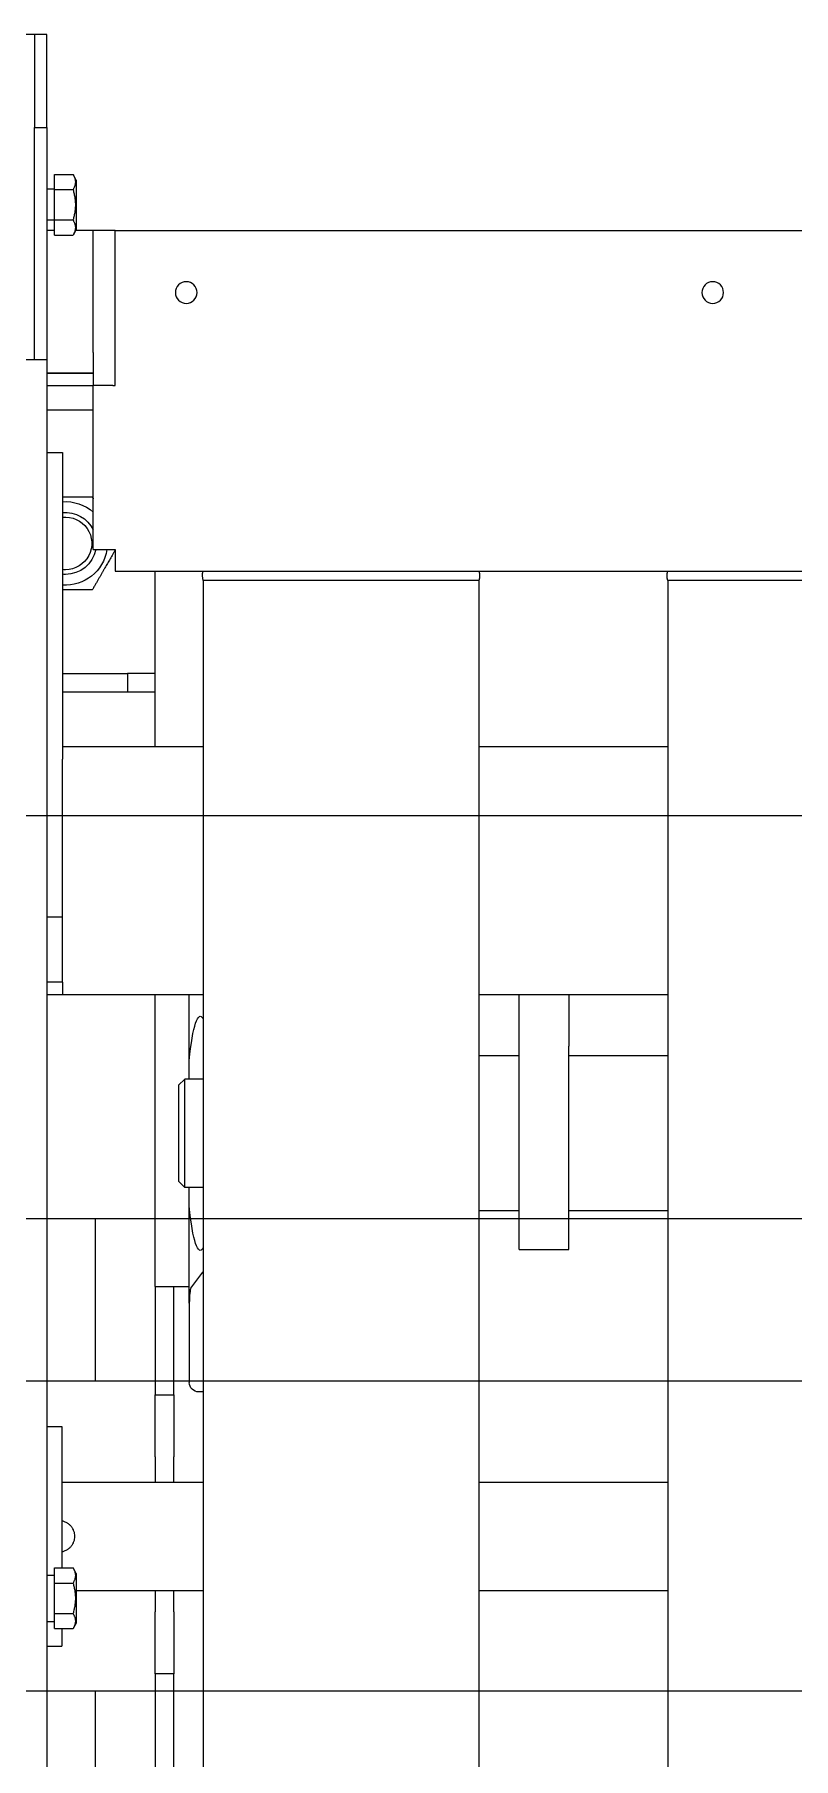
# Model space of a CAD drawing. Header units: millimetres. Extents: x -383313 to -161684, y -117025 to 99224.
# Drawn here: x -332817 to -332571, y 31807 to 32363 of the extents above; entities that cross this region are included whole.
import ezdxf

# ---------------------------------------------------------------- set-up
doc = ezdxf.new("R2010")
doc.units = ezdxf.units.MM
doc.header["$MEASUREMENT"] = 0
doc.layers.add('PV-55E8', color=7, linetype='Continuous')

# ---------------------------------------------------------------- blocks, each defined once
blk = doc.blocks.new('*U123')
at = {"layer": 'PV-55E8', "color": 3}
for p, q in [((-1204.5, -531.73), (-1204.5, 458.27)), ((-1154, -460.38), (-1154, 460.38)), ((-1065, -460.38), (-1065, 460.38)), ((-1004, -460.38), (-1004, 460.38)), ((-1169.5, -107.38), (-1169.5, 234.62)), ((-1163.5, 234.62), (-1163.5, -107.38)), ((-1169.5, -107.38), (-1169.5, -127.38)), ((-1163.5, -107.38), (-1169.5, -107.38)), ((-1163.5, -127.38), (-1163.5, -107.38)), ((-1204.5, -116.23), (-1199.65, -116.23)), ((-1199.65, -121.92), (-1199.65, -116.23)), ((-1202, -121.92), (-1202, -126.82)), ((-1202, -121.92), (-1196.05, -121.92)), ((-1195, -123.73), (-1196.05, -121.92)), ((-1204.5, -124.23), (-1202, -124.23)), ((-1202, -126.82), (-1202, -136.64)), ((-1202, -126.82), (-1196.05, -126.82)), ((-1195, -139.73), (-1195, -123.73)), ((-1169.5, -134.23), (-1169.5, -127.38)), ((-1163.5, -127.38), (-1163.5, -134.23)), ((-1202, -136.64), (-1202, -141.55)), ((-1202, -136.64), (-1196.05, -136.64)), ((-1195, -134.23), (-1154, -134.23)), ((-1065, -134.23), (-1004, -134.23)), ((-1204.5, -139.23), (-1202, -139.23)), ((-1202, -141.55), (-1196.05, -141.55)), ((-1199.65, -151.73), (-1199.65, -141.55)), ((-1195, -139.73), (-1196.05, -141.55)), ((-1199.65, -187.23), (-1199.65, -151.73)), ((-1199.65, -169.23), (-1154, -169.23)), ((-1169.5, -177.38), (-1169.5, -169.23)), ((-1163.5, -169.23), (-1163.5, -177.38)), ((-1065, -169.23), (-1004, -169.23)), ((-1169.5, -177.38), (-1169.5, -197.38)), ((-1163.5, -197.38), (-1163.5, -177.38)), ((-1204.5, -187.23), (-1199.65, -187.23)), ((-1169.5, -232.38), (-1169.5, -197.38)), ((-1169.5, -197.38), (-1163.5, -197.38)), ((-1163.5, -197.38), (-1163.5, -232.38)), ((-1154, -198.38), (-1155.5, -198.38)), ((-1158.5, -226.98), (-1158.5, -201.38)), ((-1158.5, -226.98), (-1158.5, -258.37)), ((-1169.5, -232.38), (-1158.5, -232.38)), ((-1169.5, -232.38), (-1169.5, -326.73)), ((-1157.99, -231.92), (-1154.1, -237.03)), ((-1052, -244.38), (-1036, -244.38)), ((-1052, -244.38), (-1052, -310)), ((-1036, -244.38), (-1036, -310)), ((-1158.5, -258.37), (-1158.5, -264.38)), ((-1052, -256.88), (-1065, -256.88)), ((-1004, -256.88), (-1036, -256.88)), ((-1162, -266.38), (-1160, -264.38)), ((-1162, -297.38), (-1162, -266.38)), ((-1160, -264.38), (-1160, -299.38)), ((-1154, -264.38), (-1160, -264.38)), ((-1162, -297.38), (-1160, -299.38)), ((-1154, -299.38), (-1160, -299.38)), ((-1158.5, -299.38), (-1158.5, -305.39)), ((-1158.5, -305.39), (-1158.5, -326.73)), ((-1052, -306.88), (-1065, -306.88)), ((-1052, -310), (-1052, -326.73)), ((-1004, -306.88), (-1036, -306.88)), ((-1036, -326.73), (-1036, -310)), ((-1204.5, -326.73), (-1199.5, -326.73)), ((-1199.5, -326.73), (-1154, -326.73)), ((-1199.5, -330.73), (-1199.5, -326.73)), ((-1154.1, -326.73), (-1154.1, -326.73)), ((-1065, -326.73), (-1004, -326.73)), ((-1199.5, -330.73), (-1204.5, -330.73)), ((-1199.5, -330.73), (-1199.5, -402.73)), ((-1199.5, -351.73), (-1204.5, -351.73)), ((-1199.5, -406.73), (-1199.5, -402.73)), ((-1199.5, -501.73), (-1199.5, -406.73)), ((-1154, -406.73), (-1199.5, -406.73)), ((-1169.5, -406.73), (-1169.5, -424.38)), ((-1004, -406.73), (-1065, -406.73)), ((-1178.5, -424.38), (-1199.5, -424.38)), ((-1178.5, -430.38), (-1178.5, -424.38)), ((-1169.5, -424.38), (-1178.5, -424.38)), ((-1169.5, -424.38), (-1169.5, -430.38)), ((-1199.5, -430.38), (-1178.5, -430.38)), ((-1169.5, -430.38), (-1178.5, -430.38)), ((-1169.5, -430.38), (-1169.5, -463.38)), ((-1065, -460.38), (-1154, -460.38)), ((-1065, -460.38), (-1154, -460.38)), ((-915, -460.38), (-1004, -460.38)), ((-915, -460.38), (-1004, -460.38)), ((-1182.5, -463.38), (-286.5, -463.38)), ((-1182.5, -469.68), (-1182.5, -463.38)), ((-1189.5, -470.38), (-1183.2, -470.38)), ((-1189.5, -470.38), (-1189.5, -523.38)), ((-1183.2, -470.38), (-1182.5, -470.38)), ((-1182.5, -470.38), (-1182.5, -469.68)), ((-1204.5, -501.73), (-1199.5, -501.73)), ((-1189.5, -515.38), (-1204.5, -515.38)), ((-1204.5, -523.38), (-1189.5, -523.38)), ((-1189.5, -527.38), (-1204.5, -527.38)), ((-1204.5, -527.38), (-1189.5, -527.38)), ((-1183.2, -523.38), (-1189.5, -523.38)), ((-1189.5, -534.08), (-1189.5, -523.38)), ((-1183.2, -523.38), (-1182.5, -523.38)), ((-1182.5, -523.38), (-1182.5, -573.38)), ((-1212, -531.73), (-1204.5, -531.73)), ((-1208.5, -531.73), (-1208.5, -606.73)), ((-1204.5, -606.73), (-1204.5, -531.73)), ((-1189.5, -534.08), (-1189.5, -573.38)), ((-1202, -573.38), (-1204.5, -573.38)), ((-1202, -571.92), (-1202, -576.82)), ((-1202, -571.92), (-1196.05, -571.92)), ((-1195, -573.73), (-1196.05, -571.92)), ((-1189.5, -573.38), (-1195.2, -573.38)), ((-1182.5, -573.38), (-1189.5, -573.38)), ((-1182.5, -573.38), (-286.5, -573.38)), ((-1202, -576.73), (-1204.5, -576.73)), ((-1202, -576.82), (-1202, -586.64)), ((-1202, -576.82), (-1196.05, -576.82)), ((-1195, -589.73), (-1195, -573.73)), ((-1202, -586.73), (-1204.5, -586.73)), ((-1202, -586.64), (-1202, -591.55)), ((-1202, -586.64), (-1196.05, -586.64)), ((-1195, -589.73), (-1196.05, -591.55)), ((-1202, -591.55), (-1196.05, -591.55)), ((-1208.5, -636.73), (-1208.5, -606.73)), ((-1208.5, -606.73), (-1204.5, -606.73)), ((-1204.5, -606.73), (-1204.5, -636.73)), ((-1208.5, -636.73), (-1212.5, -636.73)), ((-1204.5, -636.73), (-1208.5, -636.73))]:
    blk.add_line(p, q, dxfattribs=at)
for centre in [(-1159.5, -553.38), (-989.5, -553.38)]:
    blk.add_circle(centre, 3.5, dxfattribs=at)
for centre, radius, start, end in [((-1155.5, -201.38), 3, 90, 180), ((-1198.5, -472.38), 13.5, 8.5196, 94.248), ((-1149.28, -461.93), 4.97, 161.7425, 196.9066), ((-1069.72, -461.93), 4.97, 343.0934, 18.2575), ((-999.28, -461.93), 4.97, 161.7425, 196.9066), ((-1198.5, -472.38), 10, 90, 95.7392), ((-1198.5, -472.38), 8.5, 263.2437, 90), ((-1198.5, -472.38), 8.5, 90, 96.7563), ((-1198.5, -472.38), 10, 11.537, 90), ((-1198.5, -472.38), 10, 264.2608, 334.1581), ((-1198.5, -472.38), 13.5, 265.752, 311.8103)]:
    blk.add_arc(centre, radius, start, end, dxfattribs=at)
at = {"layer": 'PV-55E8', "color": 3, "extrusion": (0, 0, -1)}
for centre, major_axis, start_param, end_param in [((-1157.9, -226.98), (0, 5), 3.297746, 4.712389), ((-1154.95, -281.88), (0, 45.4), 0.156154, 0.174899), ((-1154.95, -281.88), (0, 45.4), 2.966694, 2.985439)]:
    blk.add_ellipse(centre, major_axis=major_axis, ratio=0.12, start_param=start_param, end_param=end_param, dxfattribs=at)
at = {"layer": 'PV-55E8', "color": 3}
for start_param, end_param in [(2.931046, 4.041178), (5.3836, 6.493732)]:
    blk.add_ellipse((-1154.95, -281.88), major_axis=(0, -37.8), ratio=0.12, start_param=start_param, end_param=end_param, dxfattribs=at)
for points, weights in [([(-1196.05, -126.82), (-1194.63, -124.37), (-1196.05, -121.92)], [1.22364575665, 1.41294441399, 1.22364575665]), ([(-1196.05, -136.64), (-1194.63, -131.73), (-1196.05, -126.82)], [1.22364575665, 1.41294441399, 1.22364575665]), ([(-1196.05, -141.55), (-1194.63, -139.09), (-1196.05, -136.64)], [1.22364575665, 1.41294441399, 1.22364575665]), ([(-1189.84, -457.38), (-1195.01, -457.38), (-1199.5, -457.38)], [1.52444471331, 1.6570136356, 1.64054012076]), ([(-1182.5, -470.09), (-1186.04, -463.95), (-1189.84, -457.38)], [1.58108598431, 1.72736273626, 1.52444471331]), ([(-1199.5, -487.38), (-1195.01, -487.38), (-1189.84, -487.38)], [1.64054012076, 1.6570136356, 1.52444471331]), ([(-1189.84, -487.38), (-1189.67, -487.08), (-1189.5, -486.79)], [1.52444471331, 1.53257713429, 1.54014868012]), ([(-1196.05, -576.82), (-1194.63, -574.37), (-1196.05, -571.92)], [1.22364575665, 1.41294441399, 1.22364575665]), ([(-1196.05, -586.64), (-1194.63, -581.73), (-1196.05, -576.82)], [1.22364575665, 1.41294441399, 1.22364575665]), ([(-1196.05, -591.55), (-1194.63, -589.09), (-1196.05, -586.64)], [1.22364575665, 1.41294441399, 1.22364575665])]:
    blk.add_rational_spline(points, weights, degree=2, dxfattribs=at)
blk.add_open_spline([(-1199.65, -146.8), (-1199.6, -146.81), (-1199.55, -146.81), (-1199.18, -146.89), (-1198.86, -146.99), (-1198.24, -147.24), (-1197.95, -147.4), (-1197.41, -147.77), (-1197.16, -147.97), (-1196.71, -148.42), (-1196.51, -148.67), (-1196.14, -149.21), (-1195.98, -149.5), (-1195.72, -150.12), (-1195.63, -150.44), (-1195.5, -151.09), (-1195.47, -151.41), (-1195.47, -152.05), (-1195.5, -152.37), (-1195.63, -153.02), (-1195.72, -153.34), (-1195.98, -153.96), (-1196.14, -154.25), (-1196.51, -154.8), (-1196.71, -155.04), (-1197.16, -155.49), (-1197.41, -155.69), (-1197.95, -156.06), (-1198.24, -156.22), (-1198.86, -156.48), (-1199.18, -156.57), (-1199.55, -156.65), (-1199.6, -156.65), (-1199.65, -156.66)], degree=3, knots=[0.805613, 0.805613, 0.805613, 0.805613, 0.947553, 0.947553, 1.895106, 1.895106, 2.84266, 2.84266, 3.790213, 3.790213, 4.737536, 4.737536, 5.684859, 5.684859, 6.632182, 6.632182, 7.579504, 7.579504, 8.526827, 8.526827, 9.47415, 9.47415, 10.421473, 10.421473, 11.368796, 11.368796, 12.316349, 12.316349, 13.263902, 13.263902, 14.211456, 14.211456, 14.353395, 14.353395, 14.353395, 14.353395], dxfattribs=at)
blk = doc.blocks.new('паллета1')
at = {"color": 44}
for p, q in [((130, -600), (130, 600)), ((182.5, 600), (182.5, -600)), ((282.5, -600), (282.5, 600)), ((0, 580), (0, -580)), ((182.5, -450), (130, -450)), ((335, -450), (282.5, -450))]:
    blk.add_line(p, q, dxfattribs=at)

msp = doc.modelspace()

# ---------------------------------------------------------------- block references
at = {"xscale": -1, "rotation": 180}
msp.add_blockref('*U123', (-331608.07818, 31726.67937), dxfattribs=at)
at = {"color": 2, "rotation": 270}
msp.add_blockref('паллета1', (-332346.83992, 32111.0574), dxfattribs=at)

doc.saveas('drawing.dxf')
